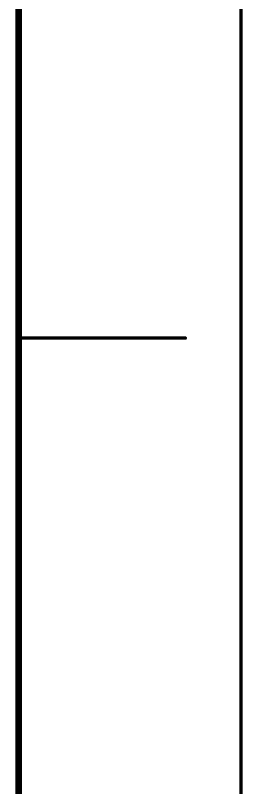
# Model space of a CAD drawing. Extents: x -18 to 16.1, y -6.6 to 15.5.
# Drawn here: x 15.035 to 16.058, y -3.074 to 0.407 of the extents above; entities that cross this region are included whole.
import ezdxf

# ---------------------------------------------------------------- set-up
doc = ezdxf.new("R2010")
doc.units = 0
doc.layers.get('0').update_dxf_attribs({"linetype": 'CONTINUOUS'})
doc.layers.add('FAB', color=13, linetype='CONTINUOUS')

# ---------------------------------------------------------------- blocks, each defined once
blk = doc.blocks.new('ROUND_13')
at = {"const_width": 0.0075}
blk.add_lwpolyline([(-0.00375, 0, 1), (0.00375, 0, 1)], format="xyb", close=True, dxfattribs=at)

msp = doc.modelspace()

# ---------------------------------------------------------------- linework, layer by layer
at = {"layer": 'FAB'}
for points, const_width in [([(16.0501, 15.4527), (16.0501, -6.5473)], 0.015), ([(15.0501, -6.0473), (15.0501, 14.9527)], 0.03), ([(15.0501, -1.0473), (15.8001, -1.0473)], 0.015)]:
    msp.add_lwpolyline(points, dxfattribs=dict(at, const_width=const_width))

# ---------------------------------------------------------------- block references
for p in [(15.0501, -1.0473), (15.8001, -1.0473)]:
    msp.add_blockref('ROUND_13', p, dxfattribs=at)

doc.saveas('drawing.dxf')
